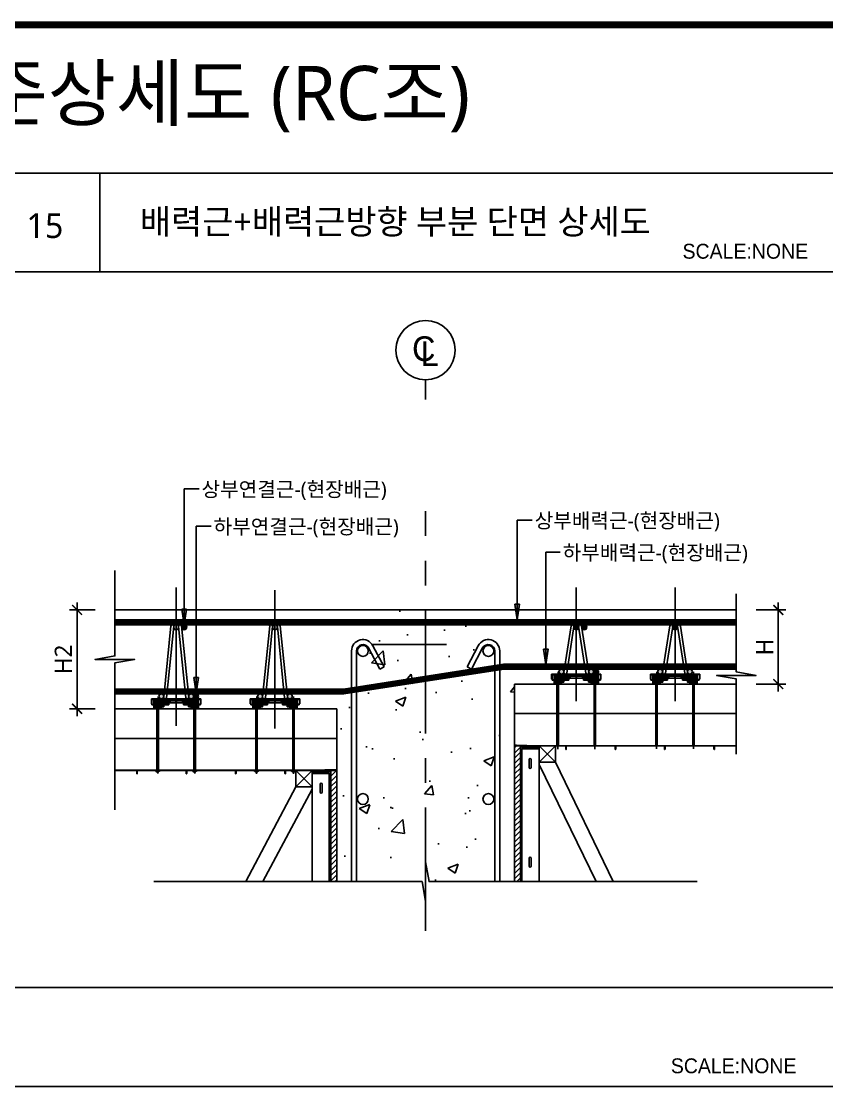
# Model space of a CAD drawing. Extents: x 10983 to 44623, y -18406 to 11294.
# Drawn here: x 23356 to 24986, y -9089 to -6913 of the extents above; entities that cross this region are included whole.
import ezdxf

# ---------------------------------------------------------------- set-up
doc = ezdxf.new("R2010")
doc.units = 0
doc.header["$LTSCALE"] = 100
doc.header["$MEASUREMENT"] = 0
doc.header["$PDMODE"] = 3
doc.header["$PDSIZE"] = 10
for name, pattern in [('CEN', [62, 60, -1, 0, -1]), ('CENTERX2', [4, 2.5, -0.5, 0.5, -0.5]), ('HID', [2.5, 1.5, -1]), ('HIDDEN', [0.375, 0.25, -0.125])]:
    doc.linetypes.add(name, pattern=pattern)
doc.layers.get('0').update_dxf_attribs({"linetype": 'CONTINUOUS'})
doc.layers.get('Defpoints').update_dxf_attribs({"color": 165, "linetype": 'CONTINUOUS'})
for name, color, linetype in [('-상부연결근', 4, 'CONTINUOUS'), ('-하부연결근', 4, 'CONTINUOUS'), ('0-TEXT', 3, 'CONTINUOUS'), ('1', 1, 'CONTINUOUS'), ('204', 6, 'CONTINUOUS'), ('205', 2, 'HIDDEN'), ('3', 3, 'CONTINUOUS'), ('AM_8', 55, 'CONTINUOUS'), ('D-TEX1', 6, 'CONTINUOUS'), ('D-TEX3', 9, 'CONTINUOUS'), ('DECK-CEN', 1, 'CEN'), ('DECK-CON', 2, 'CONTINUOUS'), ('DECK-DIM', 255, 'CONTINUOUS'), ('DECK-HATCH', 251, 'CONTINUOUS'), ('DECK-LATTICE', 7, 'CONTINUOUS'), ('DECK-MAIN BAR', 2, 'CONTINUOUS'), ('DECK-PG', 4, 'CONTINUOUS'), ('DECK-RC', 251, 'CONTINUOUS'), ('DECK-RC(ETC)', 252, 'CONTINUOUS'), ('DECK-TEXT', 7, 'CONTINUOUS'), ('DECK-TITLE TEXT', 3, 'CONTINUOUS'), ('DECK-TRANS', 3, 'CONTINUOUS'), ('E', 115, 'CONTINUOUS'), ('E2', 7, 'CONTINUOUS'), ('form', 7, 'CONTINUOUS'), ('INSU', 7, 'CONTINUOUS'), ('기가 강판', 4, 'CONTINUOUS')]:
    doc.layers.add(name, color=color, linetype=linetype)
doc.styles.add('HD', font='Gulim.ttf')
doc.styles.add('SY Panel', font='malgun.ttf')
doc.styles.add('VICON TEXT', font='malgun.ttf')
doc.styles.add('맑은고딕', font='malgun.ttf')
doc.linetypes.add('BATTING', pattern='A,0.0001,-0.1,[134,ltypeshp.shx,S=0.1,R=0,X=-0.1,Y=0],-0.2,[134,ltypeshp.shx,S=0.1,R=180,X=0.1,Y=0],-0.1', length=0.4001)
doc.dimstyles.new('STDECK-DIM', dxfattribs={"dimtxt": 35, "dimasz": 20, "dimexe": 15, "dimexo": 40, "dimgap": 10, "dimtad": 1, "dimdec": 0, "dimtxsty": 'SY Panel', "dimblk": 'ARCHTICK', "dimcen": 2.5, "dimdle": 15, "dimclrd": 7, "dimclre": 7, "dimclrt": 6, "dimadec": 0, "dimazin": 0, "dimtfac": 1, "dimtdec": 0, "dimtmove": 0, "dimatfit": 3, "dimldrblk": 'ARCHTICK', "dimfxl": 1, "dimarcsym": 0})

# ---------------------------------------------------------------- blocks, each defined once
blk = doc.blocks.new('_ArchTick')
at = {"color": 0, "linetype": 'ByBlock', "const_width": 0.15}
blk.add_lwpolyline([(-0.5, -0.5), (0.5, 0.5)], dxfattribs=at)
blk = doc.blocks.new('*D407')
at = {"layer": 'DECK-DIM', "color": 7, "lineweight": -2}
for p, q in [((23468.9, -8090.2), (23468.9, -8320.2)), ((23505.5, -8105.2), (23453.9, -8105.2)), ((23505.5, -8305.2), (23453.9, -8305.2))]:
    blk.add_line(p, q, dxfattribs=at)
at = {"layer": 'Defpoints', "color": 0, "ltscale": 0.5}
for p in [(23545.5, -8105.2), (23468.9, -8305.2), (23545.5, -8305.2)]:
    blk.add_point(p, dxfattribs=at)
at = {"layer": 'DECK-DIM', "color": 7, "lineweight": -2, "ltscale": 0.5, "xscale": 20, "yscale": 20, "zscale": 20}
for p, rotation in [((23468.9, -8105.2), 90), ((23468.9, -8305.2), 270)]:
    blk.add_blockref('_ArchTick', p, dxfattribs=dict(at, rotation=rotation))
at = {"layer": 'DECK-DIM', "color": 6, "ltscale": 0.5, "insert": (23441.1, -8205.2), "char_height": 35, "attachment_point": 5, "rotation": 90, "style": 'SY Panel'}
blk.add_mtext('H2', dxfattribs=at)
blk = doc.blocks.new('*D409')
at = {"layer": 'DECK-DIM', "color": 7, "lineweight": -2}
for p, q in [((24888.7, -8090.2), (24888.7, -8270.2)), ((24843.7, -8105.2), (24903.7, -8105.2)), ((24843.7, -8255.2), (24903.7, -8255.2))]:
    blk.add_line(p, q, dxfattribs=at)
at = {"layer": 'Defpoints', "color": 0, "ltscale": 0.5}
for p in [(24803.7, -8105.2), (24803.7, -8255.2), (24888.7, -8255.2)]:
    blk.add_point(p, dxfattribs=at)
at = {"layer": 'DECK-DIM', "color": 7, "lineweight": -2, "ltscale": 0.5, "xscale": 20, "yscale": 20, "zscale": 20}
for p, rotation in [((24888.7, -8105.2), 90), ((24888.7, -8255.2), 270)]:
    blk.add_blockref('_ArchTick', p, dxfattribs=dict(at, rotation=rotation))
at = {"layer": 'DECK-DIM', "color": 6, "ltscale": 0.5, "insert": (24861.2, -8180.2), "char_height": 35, "attachment_point": 5, "rotation": 90, "style": 'SY Panel'}
blk.add_mtext('H', dxfattribs=at)
blk = doc.blocks.new('RRWENNN')
at = {"layer": '3', "color": 252, "true_color": 0x939598}
for p, q in [((179.9, -427.9), (180.9, -428.9)), ((182.1, -427.9), (183.1, -428.9)), ((184.2, -427.9), (185.2, -428.9)), ((186.3, -427.9), (187.3, -428.9)), ((188.4, -427.9), (189.4, -428.9)), ((190.5, -427.9), (191.5, -428.9)), ((192.7, -427.9), (193.7, -428.9)), ((194.8, -427.9), (195.8, -428.9)), ((196.9, -427.9), (197.9, -428.9)), ((199, -427.9), (200, -428.9)), ((201.1, -427.9), (202.1, -428.9)), ((203.3, -427.9), (204.3, -428.9)), ((205.4, -427.9), (206.4, -428.9)), ((207.5, -427.9), (208.5, -428.9)), ((209.6, -427.9), (210.6, -428.9)), ((211.8, -427.9), (212.8, -428.9)), ((243.9, -427.9), (244.9, -428.9)), ((246.1, -427.9), (247.1, -428.9)), ((248.2, -427.9), (249.2, -428.9)), ((250.3, -427.9), (251.3, -428.9)), ((252.4, -427.9), (253.4, -428.9)), ((254.5, -427.9), (255.5, -428.9)), ((256.7, -427.9), (257.7, -428.9)), ((258.8, -427.9), (259.8, -428.9)), ((260.9, -427.9), (261.9, -428.9)), ((263, -427.9), (264, -428.9)), ((265.1, -427.9), (266.1, -428.9)), ((267.3, -427.9), (268.3, -428.9)), ((269.4, -427.9), (270.4, -428.9)), ((271.5, -427.9), (272.5, -428.9)), ((273.6, -427.9), (274.6, -428.9)), ((275.8, -427.9), (276.8, -428.9))]:
    blk.add_line(p, q, dxfattribs=at)
blk = doc.blocks.new('GFDCVBVBBB')
at = {"layer": 'AM_8'}
for p, q in [((182.8, -409.8), (183.7, -408.9)), ((182.8, -411.9), (185.8, -408.9)), ((182.8, -414.1), (187.1, -409.8)), ((182.8, -416.2), (187.4, -411.6)), ((182.8, -418.3), (188.2, -412.9)), ((191.2, -424.8), (202.8, -413.2)), ((192.7, -421.1), (200.9, -412.9)), ((193.1, -412.3), (196.4, -408.9)), ((193.1, -414.4), (197.8, -409.7)), ((193.1, -416.5), (197.8, -411.8)), ((193.1, -418.7), (198.8, -412.9)), ((193.6, -409.7), (194.3, -408.9)), ((252.8, -418.3), (262.1, -409.1)), ((252.8, -420.4), (262.1, -411.2)), ((252.8, -422.6), (262.6, -412.8)), ((252.8, -414.1), (254, -412.9)), ((252.8, -416.2), (256.1, -412.9)), ((257.8, -409.1), (258, -408.9)), ((257.8, -411.2), (260.1, -408.9)), ((267.4, -414.3), (272.8, -408.9)), ((267.4, -416.4), (272.8, -411)), ((267.4, -412.2), (268, -411.6)), ((267.4, -418.6), (272.8, -413.2)), ((268.6, -411), (270.7, -408.9)), ((182.8, -420.4), (188.2, -415)), ((182.8, -422.6), (188.2, -417.2)), ((182.8, -424.7), (188.2, -419.3)), ((182.8, -426.8), (188.2, -421.4)), ((183.8, -427.9), (188.7, -423)), ((185.9, -427.9), (189.3, -424.5)), ((188.1, -427.9), (189.9, -426)), ((190.2, -427.9), (202.8, -415.3)), ((192.3, -427.9), (202.8, -417.4)), ((194.4, -427.9), (202.8, -419.5)), ((196.5, -427.9), (202.8, -421.6)), ((198.7, -427.9), (203.3, -423.3)), ((200.8, -427.9), (205.4, -423.3)), ((202.9, -427.9), (207.5, -423.3)), ((205, -427.9), (209.6, -423.3)), ((207.1, -427.9), (211.7, -423.3)), ((209.3, -427.9), (213.9, -423.3)), ((211.4, -427.9), (215.3, -424)), ((212.8, -428.6), (216.6, -424.9)), ((214.3, -422.9), (215.3, -421.9)), ((214.6, -428.9), (218.7, -424.9)), ((216.8, -428.9), (220.8, -424.9)), ((218.9, -428.9), (222.9, -424.9)), ((221, -428.9), (225.1, -424.9)), ((223.1, -428.9), (227.2, -424.9)), ((225.2, -428.9), (229.3, -424.9)), ((227.3, -422.6), (228.3, -421.6)), ((227.3, -424.7), (228.3, -423.7)), ((227.4, -428.9), (231.4, -424.9)), ((229.5, -428.9), (233.5, -424.9)), ((231.6, -428.9), (235.7, -424.9)), ((233.7, -428.9), (237.8, -424.9)), ((235.8, -428.9), (239.9, -424.9)), ((238, -428.9), (243.6, -423.3)), ((240.1, -428.9), (245.7, -423.3)), ((240.3, -422.3), (241.3, -421.3)), ((240.3, -424.5), (241.4, -423.3)), ((242.2, -428.9), (242.8, -428.3)), ((243.2, -427.9), (247.8, -423.3)), ((245.3, -427.9), (249.9, -423.3)), ((247.5, -427.9), (252, -423.3)), ((249.6, -427.9), (262.6, -414.9)), ((251.7, -427.9), (262.6, -417)), ((253.8, -427.9), (262.6, -419.2)), ((255.9, -427.9), (262.9, -421)), ((258.1, -427.9), (263.5, -422.5)), ((260.2, -427.9), (264.1, -424)), ((262.3, -427.9), (264.7, -425.5)), ((264.4, -427.9), (272.8, -419.5)), ((266.5, -427.9), (272.8, -421.6)), ((266.7, -423.5), (272.8, -417.4)), ((267.4, -420.7), (272.8, -415.3)), ((268.7, -427.9), (272.8, -423.8)), ((270.8, -427.9), (272.8, -425.9))]:
    blk.add_line(p, q, dxfattribs=at)
blk = doc.blocks.new('SPACER')
at = {"layer": '1', "color": 252, "true_color": 0x939598}
blk.add_line((9678.9, 718.1), (9678.9, 753.5), dxfattribs=at)
at = {"layer": '1', "color": 252, "lineweight": 5, "true_color": 0x939598}
for points in [[(9641.4, 751.3), (9641.4, 746.3), (9641.4, 720.3)], [(9716.4, 751.3), (9716.4, 746.3), (9716.4, 720.3)]]:
    blk.add_open_spline(points, degree=1, knots=[0, 0, 0.16129, 1, 1], dxfattribs=at)
at = {"layer": '204', "color": 252, "true_color": 0x939598}
for p, q in [((9628.9, 746.7), (9629.9, 746.7)), ((9628.9, 746.7), (9628.9, 746.6)), ((9628.9, 744.9), (9628.9, 746.6)), ((9628.9, 736.4), (9628.9, 744.9)), ((9629.9, 744.9), (9628.9, 744.9)), ((9629.9, 746.8), (9629.9, 745.8)), ((9629.9, 746.8), (9663.9, 746.8)), ((9663.9, 745.8), (9629.9, 745.8)), ((9629.9, 745.8), (9629.9, 745.3)), ((9629.9, 745.3), (9629.9, 744.9)), ((9633.9, 745.8), (9633.9, 730.8)), ((9663.9, 745.8), (9633.9, 745.8)), ((9641.4, 744.8), (9639.3, 739.8)), ((9639.3, 739.8), (9639.3, 729.5)), ((9639.3, 739.8), (9639.4, 739.8)), ((9639.4, 739.8), (9639.4, 729.5)), ((9640.2, 739.8), (9639.8, 738.2)), ((9641.4, 739.8), (9640.2, 739.8)), ((9640.2, 739.8), (9640.2, 729.5)), ((9644.2, 738.2), (9641.4, 744.8)), ((9641.4, 739.8), (9641.4, 729.5)), ((9643.4, 739.8), (9642.7, 739.8)), ((9642.7, 739.8), (9642.7, 729.5)), ((9644, 738.2), (9643.4, 739.8)), ((9643.4, 739.8), (9643.4, 729.5)), ((9653.9, 741.2), (9653.9, 741.2)), ((9653.9, 730.8), (9653.9, 741.2)), ((9663.9, 746.8), (9663.9, 745.8)), ((9663.9, 746.8), (9693.9, 746.8)), ((9663.9, 746.8), (9663.9, 745.8)), ((9665.4, 738.8), (9665.4, 741.2)), ((9666.4, 742.8), (9666.4, 738.8)), ((9678.4, 742.8), (9678.4, 738.8)), ((9679.4, 738.8), (9679.4, 742.8)), ((9691.4, 738.8), (9691.4, 742.8)), ((9692.4, 741.2), (9692.4, 738.8)), ((9693.9, 745.8), (9693.9, 746.8)), ((9693.9, 745.8), (9693.9, 746.8)), ((9693.9, 746.8), (9727.9, 746.8)), ((9723.9, 745.8), (9693.9, 745.8)), ((9727.9, 745.8), (9693.9, 745.8)), ((9703.9, 741.2), (9703.9, 730.8)), ((9716.4, 744.8), (9713.7, 738.2)), ((9713.8, 738.2), (9714.4, 739.8)), ((9714.4, 739.8), (9715.2, 739.8)), ((9714.4, 739.8), (9714.4, 729.5)), ((9715.2, 739.8), (9715.2, 729.5)), ((9718.5, 739.8), (9716.4, 744.8)), ((9716.4, 739.8), (9717.7, 739.8)), ((9716.4, 739.8), (9716.4, 729.5)), ((9717.7, 739.8), (9718, 738.2)), ((9717.7, 739.8), (9717.7, 729.5)), ((9718.5, 739.8), (9718.4, 739.8)), ((9718.4, 739.8), (9718.4, 729.5)), ((9718.5, 729.5), (9718.5, 739.8)), ((9723.9, 730.8), (9723.9, 745.8)), ((9727.9, 745.8), (9727.9, 746.8)), ((9727.9, 746.7), (9728.9, 746.7)), ((9727.9, 745.3), (9727.9, 745.8)), ((9727.9, 744.9), (9727.9, 745.3)), ((9728.9, 744.9), (9727.9, 744.9)), ((9728.9, 746.7), (9728.9, 746.6)), ((9728.9, 744.9), (9728.9, 746.6)), ((9728.9, 736.4), (9728.9, 744.9)), ((9628.9, 736.4), (9629.9, 736.4)), ((9629.9, 736.4), (9629.9, 735.9)), ((9629.9, 735.9), (9629.9, 734.8)), ((9629.9, 734.8), (9633.9, 734.8)), ((9633.9, 726.8), (9633.9, 730.8)), ((9638.2, 726.8), (9633.9, 726.8)), ((9639.3, 729.5), (9638.2, 729.5)), ((9638.2, 729.5), (9638.2, 726.8)), ((9644.7, 726.8), (9638.2, 726.8)), ((9639.3, 729.5), (9639.4, 729.5)), ((9639.8, 738.2), (9639.4, 738.2)), ((9639.8, 729.5), (9639.4, 729.5)), ((9639.8, 729.5), (9639.8, 738.2)), ((9640.2, 729.5), (9639.8, 729.5)), ((9641.4, 729.5), (9640.2, 729.5)), ((9642.7, 738.2), (9641.4, 738.2)), ((9642.7, 729.5), (9641.4, 729.5)), ((9643.4, 729.5), (9642.7, 729.5)), ((9644, 729.5), (9643.4, 729.5)), ((9644.2, 738.2), (9644, 738.2)), ((9644, 729.5), (9644, 738.2)), ((9644.2, 729.5), (9644, 729.5)), ((9644.2, 729.5), (9644.2, 738.2)), ((9644.7, 729.5), (9644.2, 729.5)), ((9644.7, 726.8), (9644.7, 729.5)), ((9648.9, 726.8), (9644.7, 726.8)), ((9648.9, 730.8), (9653.9, 730.8)), ((9648.9, 730.8), (9648.9, 726.8)), ((9653.9, 738.8), (9665.4, 738.8)), ((9653.9, 734.8), (9663.9, 734.8)), ((9663.9, 735.9), (9663.9, 738.8)), ((9663.9, 734.8), (9663.9, 735.9)), ((9666.4, 738.8), (9665.4, 738.8)), ((9666.4, 738.8), (9678.4, 738.8)), ((9679.4, 738.8), (9678.4, 738.8)), ((9691.4, 738.8), (9679.4, 738.8)), ((9692.4, 738.8), (9691.4, 738.8)), ((9703.9, 738.8), (9692.4, 738.8)), ((9693.9, 735.9), (9693.9, 738.8)), ((9693.9, 734.8), (9693.9, 735.9)), ((9703.9, 734.8), (9693.9, 734.8)), ((9703.9, 730.8), (9708.9, 730.8)), ((9708.9, 726.8), (9708.9, 730.8)), ((9713.2, 726.8), (9708.9, 726.8)), ((9713.7, 729.5), (9713.2, 729.5)), ((9713.2, 729.5), (9713.2, 726.8)), ((9713.2, 726.8), (9719.7, 726.8)), ((9713.7, 738.2), (9713.8, 738.2)), ((9713.7, 738.2), (9713.7, 729.5)), ((9713.7, 729.5), (9713.8, 729.5)), ((9713.8, 729.5), (9713.8, 738.2)), ((9713.8, 729.5), (9714.4, 729.5)), ((9714.4, 729.5), (9715.2, 729.5)), ((9715.2, 738.2), (9716.4, 738.2)), ((9715.2, 729.5), (9716.4, 729.5)), ((9716.4, 729.5), (9717.7, 729.5)), ((9717.7, 729.5), (9718, 729.5)), ((9718, 738.2), (9718.4, 738.2)), ((9718, 729.5), (9718, 738.2)), ((9718, 729.5), (9718.4, 729.5)), ((9718.5, 729.5), (9718.4, 729.5)), ((9719.7, 729.5), (9718.5, 729.5)), ((9719.7, 726.8), (9719.7, 729.5)), ((9723.9, 726.8), (9719.7, 726.8)), ((9727.9, 734.8), (9723.9, 734.8)), ((9723.9, 730.8), (9723.9, 726.8)), ((9727.9, 735.9), (9727.9, 736.4)), ((9727.9, 736.4), (9728.9, 736.4)), ((9727.9, 734.8), (9727.9, 735.9))]:
    blk.add_line(p, q, dxfattribs=at)
at = {"layer": '204', "color": 252, "lineweight": 5, "true_color": 0x939598}
for p, q in [((9629.9, 746.6), (9628.9, 746.6)), ((9727.9, 746.6), (9728.9, 746.6)), ((9629.9, 735.9), (9633.9, 735.9)), ((9653.9, 735.9), (9663.9, 735.9)), ((9703.9, 735.9), (9693.9, 735.9)), ((9727.9, 735.9), (9723.9, 735.9))]:
    blk.add_line(p, q, dxfattribs=at)
for points, degree in [([(9629.9, 745.3), (9633.9, 745.3)], 1), ([(9727.9, 745.3), (9726.6, 745.3), (9725.3, 745.3), (9723.9, 745.3)], 3)]:
    blk.add_open_spline(points, degree=degree, dxfattribs=at)
at = {"layer": '204', "color": 252, "true_color": 0x939598}
for points in [[(9653.9, 741.2), (9665.4, 741.2)], [(9666.4, 742.8), (9678.4, 742.8)], [(9691.4, 742.8), (9679.4, 742.8)], [(9703.9, 741.2), (9692.4, 741.2)]]:
    blk.add_open_spline(points, degree=1, dxfattribs=at)
at = {"layer": '205', "color": 252, "lineweight": 5, "true_color": 0x939598}
for p, q in [((9629.9, 746.3), (9628.9, 746.3)), ((9629.9, 745.7), (9663.9, 745.7)), ((9629.9, 744.9), (9629.9, 736.7)), ((9633.9, 741.8), (9653.9, 741.8)), ((9638.8, 738.2), (9639.4, 739.8)), ((9642.7, 739.8), (9643, 738.2)), ((9653.9, 741.2), (9653.9, 741.8)), ((9663.9, 745.8), (9663.9, 745.3)), ((9693.9, 745.7), (9663.9, 745.7)), ((9663.9, 745.3), (9663.9, 745.3)), ((9663.9, 745.3), (9663.9, 745.3)), ((9663.9, 738.8), (9663.9, 745.3)), ((9663.9, 745.3), (9663.9, 745.3)), ((9693.9, 745.8), (9693.9, 745.3)), ((9727.9, 745.7), (9693.9, 745.7)), ((9693.9, 738.8), (9693.9, 745.3)), ((9693.9, 745.3), (9693.9, 745.3)), ((9693.9, 745.3), (9693.9, 745.3)), ((9693.9, 745.3), (9693.9, 745.3)), ((9723.9, 741.8), (9703.9, 741.8)), ((9703.9, 741.2), (9703.9, 741.8)), ((9715.2, 739.8), (9714.8, 738.2)), ((9719, 738.2), (9718.4, 739.8)), ((9727.9, 746.3), (9728.9, 746.3)), ((9727.9, 744.9), (9727.9, 736.7)), ((9629.9, 738.8), (9628.9, 738.8)), ((9629.9, 738.1), (9628.9, 738.1)), ((9629.9, 736.4), (9629.9, 736.7)), ((9629.9, 736.2), (9633.9, 736.2)), ((9629.9, 735.8), (9633.9, 735.8)), ((9653.9, 736.2), (9633.9, 736.2)), ((9633.9, 735.9), (9653.9, 735.9)), ((9653.9, 735.8), (9633.9, 735.8)), ((9633.9, 734.8), (9653.9, 734.8)), ((9648.9, 730.8), (9633.9, 730.8)), ((9639.4, 738.2), (9638.8, 738.2)), ((9638.8, 729.5), (9638.8, 738.2)), ((9643, 738.2), (9642.7, 738.2)), ((9643, 729.5), (9643, 738.2)), ((9643.9, 735.8), (9643.9, 734.8)), ((9647.9, 734.8), (9647.9, 735.8)), ((9653.9, 736.2), (9663.9, 736.2)), ((9653.9, 735.8), (9663.9, 735.8)), ((9703.9, 736.2), (9693.9, 736.2)), ((9703.9, 735.8), (9693.9, 735.8)), ((9703.9, 736.2), (9723.9, 736.2)), ((9723.9, 735.9), (9703.9, 735.9)), ((9703.9, 735.8), (9723.9, 735.8)), ((9723.9, 734.8), (9703.9, 734.8)), ((9708.9, 730.8), (9723.9, 730.8)), ((9709.9, 734.8), (9709.9, 735.8)), ((9713.9, 735.8), (9713.9, 734.8)), ((9714.8, 738.2), (9715.2, 738.2)), ((9714.8, 729.5), (9714.8, 738.2)), ((9718.4, 738.2), (9719, 738.2)), ((9719, 729.5), (9719, 738.2)), ((9727.9, 736.2), (9723.9, 736.2)), ((9727.9, 735.8), (9723.9, 735.8)), ((9727.9, 738.8), (9728.9, 738.8)), ((9727.9, 738.1), (9728.9, 738.1)), ((9727.9, 736.4), (9727.9, 736.7))]:
    blk.add_line(p, q, dxfattribs=at)
at = {"layer": '205', "color": 252, "lineweight": 5, "true_color": 0x939598, "extrusion": (0, 0, -1)}
for centre in [(-9646.9, 739.3), (-9646.9, 739.3), (-9710.9, 739.3), (-9710.9, 739.3)]:
    blk.add_circle(centre, 1.5, dxfattribs=at)
at = {"layer": '205', "color": 252, "lineweight": 5, "true_color": 0x939598}
for points, degree in [([(9633.9, 745.3), (9663.9, 745.3)], 1), ([(9723.9, 745.3), (9713.9, 745.3), (9703.9, 745.3), (9693.9, 745.3)], 3)]:
    blk.add_open_spline(points, degree=degree, dxfattribs=at)
at = {"color": 252, "true_color": 0x939598, "xscale": -1, "rotation": 180}
for name in ['RRWENNN', 'GFDCVBVBBB']:
    blk.add_blockref(name, (9451.1, 317.9), dxfattribs=at)
blk = doc.blocks.new('D1')
at = {"layer": 'DECK-MAIN BAR'}
h = blk.add_hatch(color=256, dxfattribs=at)
h.dxf.hatch_style = 1
h.paths.add_polyline_path([(108808.1, 42358.1, -1), (108818.1, 42358.1, -1)])
h = blk.add_hatch(color=256, dxfattribs=at)
h.dxf.hatch_style = 1
h.paths.add_polyline_path([(108848.2, 42268.1, -1), (108838.2, 42268.1, -1)])
h.paths.add_polyline_path([(108788.1, 42268.2, -0.947148), (108778.1, 42267.6, 0.026694), (108778.1, 42268.1, 0.027143), (108778.1, 42268.7, -0.948001)])
at = {"layer": 'DECK-LATTICE', "ltscale": 0.5}
for p, q in [((108787.8, 42266.4), (108802.4, 42360.6)), ((108793.7, 42265.2), (108808.4, 42360)), ((108832.5, 42265.2), (108817.9, 42359.9)), ((108838.4, 42266.4), (108823.8, 42361.2))]:
    blk.add_line(p, q, dxfattribs=at)
for centre, radius, start, end in [((108805.3, 42360), 3.02, 359.9652, 168.0672), ((108821, 42360), 3.05, 22.524, 182.0989), ((108790.9, 42266.1), 3.02, 174.948, 342.6014), ((108835.4, 42266.1), 3.02, 197.3986, 5.052)]:
    blk.add_arc(centre, radius, start, end, dxfattribs=at)
at = {"layer": 'DECK-MAIN BAR', "ltscale": 0.5}
for centre in [(108813.1, 42358.1), (108783.1, 42268.2), (108843.2, 42268.1)]:
    blk.add_circle(centre, 5, dxfattribs=at)
at = {"layer": 'DECK-PG', "xscale": -1}
blk.add_blockref('SPACER', (118492.1, 41516.3), dxfattribs=at)

msp = doc.modelspace()

# ---------------------------------------------------------------- hatches: boundary and pattern name
at = {"layer": '-상부연결근'}
h = msp.add_hatch(color=256, dxfattribs=at)
h.dxf.hatch_style = 1
h.paths.add_polyline_path([(23690.8, -8140.2, 1), (23680.8, -8140.2, 1)])
h = msp.add_hatch(color=256, dxfattribs=at)
h.dxf.hatch_style = 1
h.paths.add_polyline_path([(24500.8, -8140.2, 1), (24490.8, -8140.2, 1)])
at = {"layer": '-하부연결근'}
h = msp.add_hatch(color=256, dxfattribs=at)
h.dxf.hatch_style = 1
h.paths.add_polyline_path([(24524.7, -8230.3, -1), (24514.7, -8230.3, -1)])
h = msp.add_hatch(color=256, dxfattribs=at)
h.dxf.hatch_style = 1
h.paths.add_polyline_path([(23714.7, -8280.2, 1), (23704.7, -8280.2, 1)])
at = {"linetype": 'ByBlock'}
h = msp.add_hatch(color=256, dxfattribs=at)
h.paths.add_polyline_path([(23690.5, -8103.7), (23685.8, -8103.7), (23685.8, -8135.2)])
h.paths.add_polyline_path([(23685.8, -8103.7), (23681.1, -8103.7), (23685.8, -8135.2)])
h = msp.add_hatch(color=256, dxfattribs=at)
h.paths.add_polyline_path([(24365, -8093.7), (24360.2, -8093.7), (24360.2, -8125.2)])
h.paths.add_polyline_path([(24360.2, -8093.7), (24355.5, -8093.7), (24360.2, -8125.2)])
h = msp.add_hatch(color=256, dxfattribs=at)
h.paths.add_polyline_path([(24413.2, -8184.3), (24417.9, -8184.3), (24417.9, -8215.7)])
h.paths.add_polyline_path([(24417.9, -8184.3), (24422.6, -8184.3), (24417.9, -8215.7)])
h = msp.add_hatch(color=256, dxfattribs=at)
h.paths.add_polyline_path([(23714.9, -8242.2), (23710.2, -8242.2), (23710.2, -8273.6)])
h.paths.add_polyline_path([(23710.2, -8242.2), (23705.5, -8242.2), (23710.2, -8273.6)])
at = {"layer": 'DECK-HATCH', "linetype": 'ByBlock'}
h = msp.add_hatch(dxfattribs=at)
h.set_pattern_fill('AR-CONC', color=256, scale=30, style=0)
h.set_pattern_definition([(50, (-105411.84, -51978.86), (215.17805, -18.82564), [22.5, -247.5]), (355, (-105411.84, -51978.86), (-41.6254, 225.65764), [18, -198]), (100.4514, (-105393.9, -51980.43), (173.5528, 206.83186), [19.12206, -210.34263]), (46.1842, (-105411.84, -51918.86), (320.1723, -49.6557), [33.75, -371.25]), (96.6356, (-105385.16, -51923), (280.3988, 292.23536), [28.6831, -315.5139]), (351.1842, (-105411.84, -51918.86), (280.3986, 292.2356), [27, -297]), (21, (-105381.84, -51933.86), (179.07212, -120.78567), [22.5, -247.5]), (326, (-105381.84, -51933.86), (72.9946, 217.545), [18, -198]), (71.4514, (-105366.92, -51943.93), (252.0668, 96.75915), [19.12206, -210.34263]), (37.5, (-105411.84, -51978.86), (3.647957, 99.868156), [0, -195.6, 0, -201, 0, -198.75]), (7.5, (-105411.84, -51978.86), (78.92086, 118.32351), [0, -114.6, 0, -191.1, 0, -75.75]), (327.5, (-105478.74, -51978.86), (160.14673, -6.76646), [0, -75, 0, -234, 0, -310.5]), (317.5, (-105508.74, -51978.86), (174.95585, 30.0315), [0, -97.5, 0, -155.4, 0, -220.5])])
h.paths.add_polyline_path([(24174.6, -8105.2), (23994.6, -8105.2), (23994.6, -8655.3), (24167.6, -8655.3), (24174.6, -8695.3), (24174.6, -8615.3)])
h.paths.add_polyline_path([(24354.6, -8105.2), (24174.6, -8105.2), (24174.6, -8615.3), (24181.7, -8655.3), (24354.6, -8655.3)])
h = msp.add_hatch(dxfattribs=at)
h.set_pattern_fill('ANSI31', color=256, scale=60, style=0)
h.set_pattern_definition([(45, (-149934.59, -13933.08), (-5.30330086, 5.30330086), [])])
h.paths.add_polyline_path([(24366.6, -8380.2), (24354.6, -8380.2), (24354.6, -8655.3), (24366.6, -8655.3)])
h = msp.add_hatch(dxfattribs=at)
h.set_pattern_fill('ANSI31', color=256, scale=60, style=0)
h.set_pattern_definition([(45, (-149694.59, -13983.08), (-5.30330086, 5.30330086), [])])
h.paths.add_polyline_path([(23982.6, -8430.2), (23994.6, -8430.2), (23994.6, -8655.3), (23982.6, -8655.3)])
at = {"layer": 'DECK-MAIN BAR'}
h = msp.add_hatch(color=256, dxfattribs=at)
h.dxf.hatch_style = 1
h.paths.add_polyline_path([(23874.6, -8140.2, 1), (23864.6, -8140.2, 1)])
h.paths.add_polyline_path([(23674.6, -8140.2, 1), (23664.6, -8140.2, 1)])
h = msp.add_hatch(color=256, dxfattribs=at)
h.dxf.hatch_style = 1
h.paths.add_polyline_path([(23904.7, -8280.2, -1), (23894.7, -8280.2, -1)])
h.paths.add_polyline_path([(23844.5, -8280.2, -1), (23834.5, -8280.2, -1)])
h.paths.add_polyline_path([(23704.7, -8280.2, -1), (23694.7, -8280.2, -1)])
h.paths.add_polyline_path([(23644.5, -8280.1, -0.947148), (23634.6, -8280.7, 0.026694), (23634.6, -8280.1, 0.027143), (23634.6, -8279.6, -0.948001)])

# ---------------------------------------------------------------- linework, layer by layer
at = {"layer": '-상부연결근'}
for centre in [(23685.8, -8140.2), (24495.8, -8140.2)]:
    msp.add_circle(centre, 5, dxfattribs=at)
at = {"layer": '-하부연결근'}
for centre in [(24519.7, -8230.3), (23709.7, -8280.2)]:
    msp.add_circle(centre, 5, dxfattribs=at)
at = {"linetype": 'ByBlock'}
for p, q in [((19915.1, -7220.2), (26715.1, -7220.2)), ((23515.1, -7220.2), (23515.1, -7420.2)), ((19915.1, -7420.2), (26715.1, -7420.2)), ((23685.8, -8135.2), (23685.8, -7859.8)), ((23685.8, -7859.8), (23715.8, -7859.8)), ((23710.2, -8273.6), (23710.2, -7935.5)), ((23710.2, -7935.5), (23740.2, -7935.5)), ((24360.2, -8125.2), (24360.2, -7923.2)), ((24360.2, -7923.2), (24390.2, -7923.2)), ((24417.9, -8215.7), (24417.9, -7988.1)), ((24447, -7988.1), (24417.9, -7988.1)), ((24354.6, -8380.2), (24354.6, -8255.2)), ((24440.6, -8380.7), (24440.6, -8255.2)), ((24443.6, -8380.7), (24443.6, -8255.2)), ((24515.6, -8380.7), (24515.6, -8255.2)), ((24515.6, -8380.7), (24515.6, -8261.2)), ((24518.6, -8380.7), (24518.6, -8255.2)), ((24518.6, -8380.7), (24518.6, -8261.2)), ((24640.6, -8380.7), (24640.6, -8255.2)), ((24643.6, -8380.7), (24643.6, -8255.2)), ((24715.6, -8380.7), (24715.6, -8255.2)), ((24715.6, -8380.2), (24715.6, -8261.2)), ((24718.6, -8380.7), (24718.6, -8255.2)), ((24718.6, -8380.2), (24718.6, -8261.2)), ((23630.6, -8430.7), (23630.6, -8305.2)), ((23633.6, -8430.7), (23633.6, -8305.2)), ((23705.6, -8430.7), (23705.6, -8305.2)), ((23708.6, -8430.7), (23708.6, -8305.2)), ((23830.6, -8430.7), (23830.6, -8305.2)), ((23833.6, -8430.7), (23833.6, -8305.2)), ((23905.6, -8430.7), (23905.6, -8305.2)), ((23908.6, -8430.7), (23908.6, -8305.2)), ((23630.6, -8430.2), (23630.6, -8311.2)), ((23633.6, -8430.2), (23633.6, -8311.2)), ((23830.6, -8430.7), (23830.6, -8311.2)), ((23833.6, -8430.7), (23833.6, -8311.2)), ((19915.1, -8870.2), (26715.1, -8870.2)), ((19915.1, -9070.2), (26715.1, -9070.2))]:
    msp.add_line(p, q, dxfattribs=at)
for points in [[(23690.5, -8103.7), (23681.1, -8103.7), (23685.8, -8135.2), (23690.5, -8103.7)], [(24365, -8093.7), (24355.5, -8093.7), (24360.2, -8125.2), (24365, -8093.7)], [(24413.2, -8184.3), (24422.6, -8184.3), (24417.9, -8215.7), (24413.2, -8184.3)], [(23714.9, -8242.2), (23705.5, -8242.2), (23710.2, -8273.6), (23714.9, -8242.2)]]:
    msp.add_lwpolyline(points, dxfattribs=at)
at = {"layer": 'DECK-CEN', "linetype": 'CENTERX2'}
msp.add_line((24174.6, -8755.3), (24174.6, -7905.2), dxfattribs=at)
at = {"layer": 'DECK-CEN', "ltscale": 0.5}
for p, q in [((23669.6, -8059.7), (23669.6, -8339.7)), ((23869.6, -8065.2), (23869.6, -8345.2)), ((24479.6, -8059.7), (24479.6, -8289.7)), ((24679.6, -8059.7), (24679.6, -8289.7)), ((24442.1, -8387.2), (24442.1, -8261.2)), ((24517.1, -8387.2), (24517.1, -8261.2)), ((24517.1, -8387.2), (24517.1, -8262.1)), ((24642.1, -8386.7), (24642.1, -8261.2)), ((24717.1, -8386.7), (24717.1, -8261.2)), ((24717.1, -8386.7), (24717.1, -8262.1)), ((23632.1, -8436.7), (23632.1, -8311.2)), ((23632.1, -8436.7), (23632.1, -8312.1)), ((23707.1, -8436.7), (23707.1, -8311.2)), ((23832.1, -8437.2), (23832.1, -8311.2)), ((23832.1, -8437.2), (23832.1, -8312.1)), ((23907.1, -8437.2), (23907.1, -8311.2))]:
    msp.add_line(p, q, dxfattribs=at)
at = {"layer": 'DECK-CON'}
for q in [(23545.5, -8105.2), (24803.7, -8105.2)]:
    msp.add_line((24174.6, -8105.2), q, dxfattribs=at)
for points in [[(23545.5, -8025.2), (23545.5, -8198.1), (23505.5, -8205.2), (23585.5, -8205.2), (23545.5, -8212.2), (23545.5, -8510.2)], [(24803.7, -8072.7), (24803.7, -8230.7), (24843.7, -8237.7), (24763.7, -8237.7), (24803.7, -8244.8), (24803.7, -8397.4)], [(23624.6, -8655.3), (24167.6, -8655.3), (24174.6, -8695.3), (24174.6, -8615.3), (24181.7, -8655.3), (24724.6, -8655.3)]]:
    msp.add_lwpolyline(points, dxfattribs=at)
at = {"layer": 'DECK-LATTICE'}
for p, q in [((24174.6, -8125.2), (23545.5, -8125.2)), ((24174.6, -8135.2), (23545.5, -8135.2)), ((24174.6, -8125.2), (24803.7, -8125.2)), ((24174.6, -8135.2), (24803.7, -8135.2))]:
    msp.add_line(p, q, dxfattribs=at)
at = {"layer": 'DECK-LATTICE', "ltscale": 0.5}
for p, q in [((23644.3, -8281.9), (23658.9, -8137.6)), ((23650.2, -8283.1), (23664.8, -8138.3)), ((23689, -8283.1), (23674.4, -8138.4)), ((23694.9, -8281.9), (23680.3, -8137.1)), ((23844.3, -8281.9), (23858.9, -8137.6)), ((23850.2, -8283.1), (23864.8, -8138.3)), ((23889, -8283.1), (23874.4, -8138.4)), ((23894.9, -8281.9), (23880.3, -8137.1))]:
    msp.add_line(p, q, dxfattribs=at)
at = {"layer": 'DECK-LATTICE'}
for points in [[(24803.7, -8215.1), (24332.4, -8215.1), (24008.5, -8265.3), (23545.5, -8265.3)], [(23545.5, -8275.3), (24009.2, -8275.3), (24333.2, -8225.1), (24803.7, -8225.1)]]:
    msp.add_lwpolyline(points, dxfattribs=at)
at = {"layer": 'DECK-LATTICE', "ltscale": 0.5}
for centre, radius, start, end in [((23661.8, -8138.3), 3.02, 359.9652, 168.0672), ((23677.4, -8138.3), 3.05, 22.524, 182.0989), ((23861.8, -8138.3), 3.02, 359.9652, 168.0672), ((23877.4, -8138.3), 3.05, 22.524, 182.0989), ((23647.3, -8282.1), 3.02, 174.948, 342.6014), ((23691.9, -8282.1), 3.02, 197.3986, 5.052), ((23847.3, -8282.1), 3.02, 174.948, 342.6014), ((23891.9, -8282.1), 3.02, 197.3986, 5.052)]:
    msp.add_arc(centre, radius, start, end, dxfattribs=at)
at = {"layer": 'DECK-MAIN BAR', "ltscale": 0.5}
for centre in [(23669.6, -8140.2), (23869.6, -8140.2), (23639.5, -8280.1), (23699.7, -8280.2), (23839.5, -8280.2), (23899.7, -8280.2)]:
    msp.add_circle(centre, 5, dxfattribs=at)
at = {"layer": 'DECK-RC', "linetype": 'HID'}
msp.add_line((24066.6, -8175.2), (24282.6, -8175.2), dxfattribs=at)
at = {"layer": 'DECK-RC'}
for p, q in [((24068, -8177.5), (24090.5, -8220.5)), ((24281.2, -8177.5), (24258.8, -8220.5)), ((24024.6, -8655.3), (24024.6, -8188.2)), ((24034.6, -8655.3), (24034.6, -8188.2)), ((24059.1, -8182.1), (24081.6, -8225.1)), ((24290.1, -8182.1), (24267.6, -8225.1)), ((24314.6, -8655.3), (24314.6, -8188.2)), ((24324.6, -8655.3), (24324.6, -8188.2)), ((24081.6, -8225.1), (24090.5, -8220.5)), ((24267.6, -8225.1), (24258.8, -8220.5))]:
    msp.add_line(p, q, dxfattribs=at)
for centre in [(24047.6, -8188.2), (24301.6, -8188.2), (24047.6, -8488.2), (24301.6, -8488.2)]:
    msp.add_circle(centre, 11, dxfattribs=at)
for centre, radius, start, end in [((24047.6, -8188.2), 23, 27.5898, 180), ((24047.6, -8188.2), 13, 27.5824, 180), ((24301.6, -8188.2), 23, 0, 152.4102), ((24301.6, -8188.2), 13, 0, 152.4176)]:
    msp.add_arc(centre, radius, start, end, dxfattribs=at)
at = {"layer": 'DECK-RC(ETC)'}
for p, q in [((24404.6, -8413.2), (24437.6, -8380.2)), ((24437.6, -8413.2), (24404.6, -8380.2)), ((24404.6, -8655.3), (24404.6, -8386.2)), ((24384.1, -8408.2), (24384.1, -8424.2)), ((24388.1, -8408.2), (24388.1, -8424.2)), ((24404.6, -8418.3), (24520, -8655.3)), ((24437.6, -8413.2), (24554.6, -8655.3)), ((23944.6, -8463.2), (23911.6, -8430.2)), ((23911.6, -8463.2), (23944.6, -8430.2)), ((23944.6, -8655.3), (23944.6, -8436.2)), ((23961.1, -8458.2), (23961.1, -8474.2)), ((23965.1, -8458.2), (23965.1, -8474.2)), ((23911.6, -8463.2), (23810.5, -8655.3)), ((23944.6, -8468.3), (23845.2, -8655.3)), ((24384.1, -8608.2), (24384.1, -8624.2)), ((24388.1, -8608.2), (24388.1, -8624.2))]:
    msp.add_line(p, q, dxfattribs=at)
for points in [[(24437.6, -8380.2), (24404.6, -8380.2), (24404.6, -8413.2), (24437.6, -8413.2), (24437.6, -8380.2)], [(23911.6, -8430.2), (23944.6, -8430.2), (23944.6, -8463.2), (23911.6, -8463.2), (23911.6, -8430.2)]]:
    msp.add_lwpolyline(points, dxfattribs=at)
for centre, start, end in [((24386.1, -8408.2), 0, 180), ((24386.1, -8408.2), 0, 180), ((24386.1, -8424.2), 180, 0), ((23963.1, -8458.2), 0, 180), ((23963.1, -8458.2), 0, 180), ((23963.1, -8474.2), 180, 0), ((24386.1, -8608.2), 0, 180), ((24386.1, -8608.2), 0, 180), ((24386.1, -8624.2), 180, 0)]:
    msp.add_arc(centre, 2, start, end, dxfattribs=at)
at = {"layer": 'DECK-TRANS', "ltscale": 0.5, "const_width": 10}
for points in [[(24803.7, -8130.2), (23545.5, -8130.2)], [(24803.7, -8220.1), (24332.8, -8220.1), (24008.8, -8270.3), (23545.5, -8270.3)]]:
    msp.add_lwpolyline(points, dxfattribs=at)
at = {"layer": 'E', "linetype": 'ByBlock'}
for p, q in [((24354.6, -8380.2), (24354.6, -8255.2)), ((24354.6, -8255.2), (24803.7, -8255.2)), ((23545.5, -8305.2), (23994.6, -8305.2)), ((23994.6, -8430.2), (23994.6, -8305.2)), ((24354.6, -8380.2), (24354.6, -8655.3))]:
    msp.add_line(p, q, dxfattribs=at)
for points in [[(24366.6, -8380.2), (24354.6, -8380.2), (24354.6, -8655.3), (24366.6, -8655.3)], [(24366.6, -8380.2), (24354.6, -8380.2), (24354.6, -8655.3), (24366.6, -8655.3)], [(24366.6, -8380.2), (24354.6, -8380.2), (24354.6, -8655.3), (24366.6, -8655.3)], [(23982.6, -8430.2), (23994.6, -8430.2), (23994.6, -8655.3), (23982.6, -8655.3)], [(23982.6, -8430.2), (23994.6, -8430.2), (23994.6, -8655.3), (23982.6, -8655.3)], [(23982.6, -8430.2), (23994.6, -8430.2), (23994.6, -8655.3), (23982.6, -8655.3)]]:
    msp.add_lwpolyline(points, close=True, dxfattribs=at)
at = {"layer": 'E', "color": 4, "linetype": 'ByBlock'}
for points in [[(24369.6, -8380.2), (24366.6, -8380.2), (24366.6, -8655.3), (24369.6, -8655.3), (24369.6, -8386.2), (24404.6, -8386.2), (24404.6, -8383.2), (24369.6, -8383.2), (24369.6, -8380.2), (24366.6, -8380.2)], [(23979.6, -8430.2), (23982.6, -8430.2), (23982.6, -8655.3), (23979.6, -8655.3), (23979.6, -8436.2), (23944.6, -8436.2), (23944.6, -8433.2), (23979.6, -8433.2), (23979.6, -8430.2), (23982.6, -8430.2)]]:
    msp.add_lwpolyline(points, dxfattribs=at)
at = {"layer": 'E2', "linetype": 'ByBlock'}
for p, q in [((24174.6, -7678.8), (24174.6, -7638.8)), ((23632.1, -8431.2), (23632.1, -8433.2)), ((23632.1, -8431.2), (23632.1, -8433.2)), ((23707.1, -8431.2), (23707.1, -8433.2)), ((23832.1, -8431.2), (23832.1, -8433.2)), ((23907.1, -8431.2), (23907.1, -8433.2))]:
    msp.add_line(p, q, dxfattribs=at)
for points in [[(23637.1, -8431.2), (23637.1, -8430.2), (23627.1, -8430.2), (23627.1, -8431.2)], [(23637.1, -8431.2), (23637.1, -8430.2), (23627.1, -8430.2), (23627.1, -8431.2)], [(23634.6, -8433.2), (23634.6, -8431.2), (23629.6, -8431.2), (23629.6, -8433.2)], [(23634.6, -8433.2), (23634.6, -8431.2), (23629.6, -8431.2), (23629.6, -8433.2)], [(23712.1, -8431.2), (23712.1, -8430.2), (23702.1, -8430.2), (23702.1, -8431.2)], [(23709.6, -8433.2), (23709.6, -8431.2), (23704.6, -8431.2), (23704.6, -8433.2)], [(23837.1, -8431.2), (23837.1, -8430.2), (23827.1, -8430.2), (23827.1, -8431.2)], [(23834.6, -8433.2), (23834.6, -8431.2), (23829.6, -8431.2), (23829.6, -8433.2)], [(23912.1, -8431.2), (23912.1, -8430.2), (23902.1, -8430.2), (23902.1, -8431.2)], [(23909.6, -8433.2), (23909.6, -8431.2), (23904.6, -8431.2), (23904.6, -8433.2)], [(19915.1, -10520.2), (25045.5, -10520.2), (25045.5, -8870.2), (19915.1, -8870.2)]]:
    msp.add_lwpolyline(points, close=True, dxfattribs=at)
msp.add_circle((24174.6, -7578.8), 60, dxfattribs=at)
at = {"layer": 'form', "color": 30, "const_width": 14.2}
msp.add_lwpolyline([(19683.2, -6920.2), (19683.2, -12238.4), (27636.8, -12238.4), (27636.8, -6920.2)], close=True, dxfattribs=at)
at = {"layer": 'INSU', "linetype": 'BATTING', "ltscale": 1.5}
for p, q in [((24804.2, -8315.2), (24354.9, -8315.2)), ((23545.1, -8365.2), (23994.3, -8365.2))]:
    msp.add_line(p, q, dxfattribs=at)
at = {"layer": '기가 강판'}
for p, q in [((24355.4, -8379.2), (24358.9, -8379.2)), ((24378.8, -8379.7), (24355.4, -8379.7)), ((24378.8, -8380.2), (24355.4, -8380.2)), ((24358.9, -8379.7), (24358.9, -8379.2)), ((24378.9, -8385.7), (24378.9, -8380.3)), ((24379.4, -8380.3), (24379.4, -8385.7)), ((24379.9, -8380.8), (24379.9, -8385.7)), ((24458.1, -8380.2), (24380, -8380.2)), ((24458.1, -8380.7), (24380, -8380.7)), ((24458.4, -8387.2), (24458.4, -8380.9)), ((24458.9, -8380.9), (24458.9, -8387.2)), ((24459.4, -8380.9), (24459.4, -8387.2)), ((24459.6, -8380.2), (24558.1, -8380.2)), ((24459.6, -8380.7), (24558.1, -8380.7)), ((24558.4, -8387.2), (24558.4, -8380.9)), ((24558.9, -8380.9), (24558.9, -8387.2)), ((24559.4, -8380.9), (24559.4, -8387.2)), ((24559.6, -8380.2), (24658.1, -8380.2)), ((24559.6, -8380.7), (24658.1, -8380.7)), ((24658.4, -8387.2), (24658.4, -8380.9)), ((24658.9, -8380.9), (24658.9, -8387.2)), ((24659.4, -8380.9), (24659.4, -8387.2)), ((24659.6, -8380.2), (24758.1, -8380.2)), ((24659.6, -8380.7), (24758.1, -8380.7)), ((24758.4, -8387.2), (24758.4, -8380.9)), ((24758.9, -8380.9), (24758.9, -8387.2)), ((24759.4, -8380.9), (24759.4, -8387.2)), ((24759.6, -8380.2), (24803.7, -8380.2)), ((24759.6, -8380.7), (24803.7, -8380.7)), ((23589.6, -8429.7), (23545.5, -8429.7)), ((23589.6, -8430.2), (23545.5, -8430.2)), ((23589.8, -8430.4), (23589.8, -8436.7)), ((23590.3, -8430.4), (23590.3, -8436.7)), ((23590.8, -8436.7), (23590.8, -8430.4)), ((23689.6, -8429.7), (23591.1, -8429.7)), ((23689.6, -8430.2), (23591.1, -8430.2)), ((23689.8, -8430.4), (23689.8, -8436.7)), ((23690.3, -8430.4), (23690.3, -8436.7)), ((23690.8, -8436.7), (23690.8, -8430.4)), ((23789.6, -8429.7), (23691.1, -8429.7)), ((23789.6, -8430.2), (23691.1, -8430.2)), ((23789.8, -8430.4), (23789.8, -8436.7)), ((23790.3, -8430.4), (23790.3, -8436.7)), ((23790.8, -8436.7), (23790.8, -8430.4)), ((23889.6, -8429.7), (23791.1, -8429.7)), ((23889.6, -8430.2), (23791.1, -8430.2)), ((23889.8, -8430.4), (23889.8, -8436.7)), ((23890.3, -8430.4), (23890.3, -8436.7)), ((23890.8, -8436.7), (23890.8, -8430.4)), ((23891.1, -8429.7), (23969.2, -8429.7)), ((23891.1, -8430.2), (23969.2, -8430.2)), ((23969.3, -8430.3), (23969.3, -8435.2)), ((23969.8, -8429.8), (23969.8, -8435.2)), ((23970.3, -8435.2), (23970.3, -8429.8)), ((23970.4, -8429.2), (23993.8, -8429.2)), ((23970.4, -8429.7), (23993.8, -8429.7)), ((23990.3, -8429.2), (23990.3, -8428.7)), ((23993.8, -8428.7), (23990.3, -8428.7))]:
    msp.add_line(p, q, dxfattribs=at)
for centre, radius, start, end in [((24355.4, -8379.7), 0.5, 90, 270), ((24378.8, -8380.3), 0.6, 0, 90), ((24378.8, -8380.3), 0.1, 0, 90), ((24379.4, -8385.7), 0.5, 180, 0), ((24380, -8380.8), 0.6, 90, 180), ((24380, -8380.8), 0.1, 90, 180), ((24458.1, -8380.9), 0.75, 0, 90), ((24458.1, -8380.9), 0.25, 0, 90), ((24458.9, -8387.2), 0.5, 180, 360), ((24459.6, -8380.9), 0.75, 90, 180), ((24459.6, -8380.9), 0.25, 90, 180), ((24558.1, -8380.9), 0.75, 0, 90), ((24558.1, -8380.9), 0.25, 0, 90), ((24558.9, -8387.2), 0.5, 180, 0), ((24559.6, -8380.9), 0.75, 90, 180), ((24559.6, -8380.9), 0.25, 90, 180), ((24658.1, -8380.9), 0.75, 0, 90), ((24658.1, -8380.9), 0.25, 0, 90), ((24658.9, -8387.2), 0.5, 180, 360), ((24659.6, -8380.9), 0.75, 90, 180), ((24659.6, -8380.9), 0.25, 90, 180), ((24758.1, -8380.9), 0.75, 0, 90), ((24758.1, -8380.9), 0.25, 0, 90), ((24758.9, -8387.2), 0.5, 180, 360), ((24759.6, -8380.9), 0.75, 90, 180), ((24759.6, -8380.9), 0.25, 90, 180), ((23589.6, -8430.4), 0.75, 0, 90), ((23589.6, -8430.4), 0.25, 0, 90), ((23590.3, -8436.7), 0.5, 180, 0), ((23591.1, -8430.4), 0.75, 90, 180), ((23591.1, -8430.4), 0.25, 90, 180), ((23689.6, -8430.4), 0.75, 0, 90), ((23689.6, -8430.4), 0.25, 0, 90), ((23690.3, -8436.7), 0.5, 180, 0), ((23691.1, -8430.4), 0.75, 90, 180), ((23691.1, -8430.4), 0.25, 90, 180), ((23789.6, -8430.4), 0.75, 0, 90), ((23789.6, -8430.4), 0.25, 0, 90), ((23790.3, -8436.7), 0.5, 180, 0), ((23791.1, -8430.4), 0.75, 90, 180), ((23791.1, -8430.4), 0.25, 90, 180), ((23889.6, -8430.4), 0.75, 0, 90), ((23889.6, -8430.4), 0.25, 0, 90), ((23890.3, -8436.7), 0.5, 180, 0), ((23891.1, -8430.4), 0.75, 90, 180), ((23891.1, -8430.4), 0.25, 90, 180), ((23969.2, -8430.3), 0.6, 0, 90), ((23969.2, -8430.3), 0.1, 360, 90), ((23969.8, -8435.2), 0.5, 180, 0), ((23970.4, -8429.8), 0.6, 90, 180), ((23970.4, -8429.8), 0.1, 90, 180), ((23993.8, -8429.2), 0.5, 270, 90)]:
    msp.add_arc(centre, radius, start, end, dxfattribs=at)

# ---------------------------------------------------------------- block references
at = {"layer": 'DECK-LATTICE', "ltscale": 0.5, "xscale": -1}
for p in [(133292.8, -50498.3), (133492.8, -50498.3)]:
    msp.add_blockref('D1', p, dxfattribs=at)
at = {"layer": 'DECK-PG', "xscale": -1}
for p in [(33348.5, -9032), (33548.5, -9032)]:
    msp.add_blockref('SPACER', p, dxfattribs=at)

# ---------------------------------------------------------------- texts
at = {"layer": '0-TEXT', "insert": (23310, -7070.2), "char_height": 110, "width": 3770.247, "attachment_point": 5, "style": '맑은고딕'}
msp.add_mtext('TERA DECK 표준상세도 (RC조)', dxfattribs=at)
at = {"layer": 'D-TEX1', "color": 6, "linetype": 'ByBlock', "style": 'HD'}
for s, p in [('C', (24147.2, -7600.9)), ('L', (24164.8, -7610.9))]:
    msp.add_text(s, height=50, dxfattribs=at).set_placement(p)
at = {"layer": 'D-TEX3', "color": 3, "style": 'HD'}
for p in [(24694.8, -7393.6), (24671.1, -9043.6)]:
    msp.add_text('SCALE:NONE', height=30.15, dxfattribs=at).set_placement(p)
at = {"layer": 'DECK-TEXT', "style": 'VICON TEXT'}
for s, p in [('상부연결근-(현장배근)', (23720.9, -7875.6)), ('하부연결근-(현장배근)', (23745.3, -7951.3)), ('상부배력근-(현장배근)', (24395.4, -7939)), ('하부배력근-(현장배근)', (24452.1, -8003.9))]:
    msp.add_text(s, height=30, dxfattribs=at).set_placement(p)
at = {"layer": 'DECK-TITLE TEXT', "color": 3, "style": 'VICON TEXT'}
for s, height, p in [('배력근+배력근방향 부분 단면 상세도', 50.257, (23596.1, -7343.8)), ('15', 50.26, (23366.3, -7351.7))]:
    msp.add_text(s, height=height, dxfattribs=at).set_placement(p)

# ---------------------------------------------------------------- dimensions: what is measured, and where the dimension line sits
at = {"layer": 'DECK-DIM'}
for base, p1, p2, text, picture, middle in [((23468.9, -8305.2), (23545.5, -8105.2), (23545.5, -8305.2), 'H2', '*D407', (23441.1, -8205.2)), ((24888.7, -8255.2), (24803.7, -8105.2), (24803.7, -8255.2), 'H', '*D409', (24861.2, -8180.2))]:
    dim = msp.add_linear_dim(base=base, p1=p1, p2=p2, angle=90, text=text, dimstyle='STDECK-DIM', dxfattribs=at)
    dim.commit()
    dim.dimension.update_dxf_attribs({"geometry": picture, "text_midpoint": middle})

doc.saveas('drawing.dxf')
